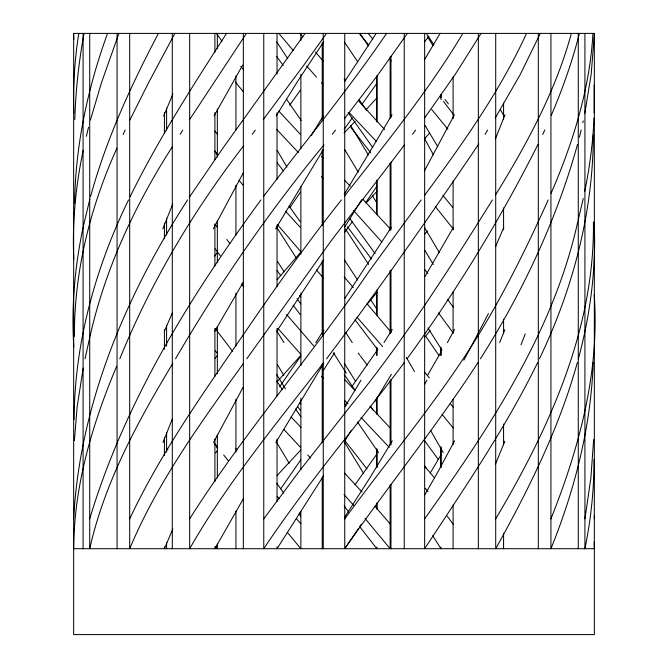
<?xml version="1.0" encoding="UTF-8"?>
<svg xmlns="http://www.w3.org/2000/svg" width="668" height="668" viewBox="0 0 668 668"><rect width="100%" height="100%" fill="white"/><g stroke="black" fill="none" stroke-linecap="round" stroke-linejoin="round"><path stroke-width="1" d="M376.827 509.049L376.827 502.937M376.827 467.291L376.827 448.954M376.835 414.327L376.835 398.028M376.835 355.251L376.844 347.101M376.844 315.53L376.844 290.062M376.852 214.695L376.852 180.068M376.861 122.01L376.869 76.177M440.855 467.291L440.863 446.917M440.88 355.251L440.888 347.101M440.947 99.607L440.947 94.514M344.746 518.143L344.738 518.652M74.09 419.487C74.54 343.277 95.265 268.152 128.557 199.924M593.334 134.861C593.159 212.424 572.843 289.11 539.435 358.825M74.373 336.447C74.223 271.433 90.172 207.163 116.95 148.129M74.591 203.581C75.4 145.474 87.717 87.909 107.531 33.4M593.418 221.91C594.779 328.865 549.205 428.764 495.706 518.852M74.841 119.547C75.584 90.648 78.891 61.848 83.993 33.4M594.194 112.825L594.169 85.087M593.652 439.594L590.879 478.029L584.918 518.852M593.217 362.524C590.963 426.56 574.881 489.494 550.933 548.712L550.933 33.4M74.398 440.638L77.154 406.703L83.199 368.076M594.002 117.952C592.942 142.626 589.694 167.192 584.742 191.382M73.655 518.852C79.717 404.274 125.91 295.323 187.574 199.924M592.959 33.4C589.786 88.911 573.069 142.693 551.016 193.419M78.799 33.4C74.616 59.636 72.929 86.272 73.806 112.825M584.801 113.418L591.147 74.532L594.453 33.4L73.547 33.4L73.831 39.587M83.241 150.166C75.651 186.03 72.086 222.828 73.806 259.485M83.183 227.011C74.841 266.348 71.175 306.779 73.831 346.942M85.036 358.825L89.771 337.39M582.83 122.72L583.222 120.908M83.4 225.993L89.871 199.114M583.247 198.505L578.137 220.281M581.16 129.984L579.381 137.241M86.331 136.33L88.552 127.262M89.996 336.447C105.218 268.569 135.07 204.867 172.494 146.492M577.728 221.91C553.279 332.539 489.26 427.946 424.656 518.852M579.406 33.4C572.309 61.473 562.631 88.852 551.225 115.455M577.494 144.497C556.444 220.365 522.51 292.417 480.409 358.825M578.354 358.825C590.303 314.544 596.34 268.503 594.194 222.619M90.439 119.998L101.453 82.732L118.904 33.4M90.531 196.668C106.095 139.62 130.945 85.587 158.433 33.4M577.344 362.524C559.266 428.13 528.639 489.452 495.706 548.712L495.706 33.4M89.721 518.852C124.557 402.604 189.612 297.218 260.921 199.924M571.365 33.4C555.626 91.224 526.743 144.313 495.456 195.048M162.85 228.79L172.753 203.94M162.959 442.517L172.402 418.828M505.016 114.704L495.397 138.894M550.933 518.852C579.206 447.952 599.814 371.851 594.211 294.872M504.816 329.708L499.656 342.676M504.824 441.272L495.414 464.218M163.643 116.115L172.87 94.046M116.683 366.231C92.293 424.038 74.039 485.511 73.655 548.712L594.345 548.712L594.186 541.798M503.781 227.437L495.598 246.592M164.336 331.428L172.235 313.083M119.797 358.825C150.834 282.322 193.294 210.938 243.736 145.674M172.828 528.956L164.428 548.712L164.428 546.741M548.169 199.924C527.194 246.742 504.423 292.876 477.511 336.597C437.816 400.549 389.001 458.123 344.738 518.852M540.337 33.4L520.23 74.532L495.289 117.91M544.779 129.984L542.692 134.518M123.071 134.518L125.166 129.984M526.534 33.4C499.873 91.499 462.59 143.787 424.798 195.048M129.893 119.998L148.555 82.732L174.882 33.4M129.692 518.852C162.14 449.906 206.963 387.949 249.782 325.266C279.032 282.556 309.251 240.488 341.423 199.924M537.957 144.497C500.315 219.338 456.369 291.106 407.046 358.825M537.656 362.524C505.785 427.904 464.427 488.016 424.656 548.712L424.656 33.4M130.135 196.668C157.949 139.829 192.426 86.606 226.519 33.4M213.509 442.517L243.06 387.348M454.424 114.704L424.397 170.933M454.566 440.788L438.459 470.89L424.739 494.93M213.334 228.79L243.252 172.945M214.077 115.931L242.684 65.097M454.524 329.341L447.368 342.676M453.347 227.437L425.115 276.318M424.79 383.991L426.894 380.209M214.662 331.428L243.286 282.205M440.721 352.495L427.428 375.625M243.586 498.328L214.904 548.712L214.904 546.741M441.306 454.374L430.25 472.961M275.859 442.517L323.704 363.3M424.389 59.92L440.095 33.4M392.308 440.788L370.055 477.545L344.738 517.107L344.746 518.034M392.041 114.704L344.204 194.363M172.853 363.267C137.875 421.399 104.717 481.987 89.721 548.712L89.721 33.4M481.06 33.4L455.133 74.532L424.631 117.91M276.176 115.931L297.619 81.304L323.588 42.009M175.517 358.825C219.238 283.675 268.728 212.023 323.947 144.864M351.318 430.234L344.429 441.64M311.238 135.637L323.471 115.539M275.634 228.79L323.437 149.407M462.857 33.4C428.372 90.973 386.029 143.219 344.621 195.858M344.964 406.745L361.004 380.209M360.553 201.435L361.563 199.765M360.044 202.27L344.68 227.145M323.588 475.75L277.028 548.712L277.028 546.741M383.991 342.676L392.283 329.341M492.441 199.924C448.812 269.78 404.491 339.469 352.504 403.505L299.206 471.282L263.76 518.852M391.231 227.437L344.83 298.412M487.657 130.16L485.068 134.243M189.662 518.852C244.037 432.831 311.238 355.952 368.594 271.985L421.199 199.924M180.193 134.243L182.79 130.16M344.638 81.605L376.176 33.4M276.669 331.428L323.604 259.927M315.714 342.676L323.863 330.084M189.62 119.547L246.425 33.4M478.021 362.524C436.404 426.56 388.233 485.987 344.738 548.712L344.738 33.4M478.747 144.046C429.541 216.683 379.274 288.693 326.535 358.825M189.161 197.486L222.553 148.638L305.134 33.4M279.658 386.764L300.759 356.027M358.524 528.388L344.738 548.712M359.651 526.685L361.346 524.13M376.877 186.23L365.563 202.838M276.944 226.719L278.047 225.083M289.753 207.798L300.491 192.05M386.563 33.4C348.212 89.829 304.591 142.359 263.376 196.668M407.396 33.4L378.18 74.532L344.463 118.729M280.627 488.934L300.825 459.809M351.744 386.764L377.069 350.391M376.643 454.374L355.05 484.684M326.552 33.4L302.938 66.324L263.259 119.547M289.611 105.218L300.441 90.147M344.145 129.358L352.186 118.019M361.822 104.467L376.794 83.508M246.759 358.825L330.785 241.282L404.532 144.864M352.253 221.801L344.579 232.431M243.561 363.267C201.118 422.118 157.924 481.436 129.692 548.712L129.692 33.4M415.579 130.16L412.532 134.243M252.245 134.243L255.301 130.16M404.299 362.524C357.739 424.806 306.854 483.882 263.76 548.712L263.76 33.4M215.171 358.332L217.275 355.526M214.687 256.011L217.3 252.546M428.948 36.247L424.514 41.934M323.688 362.524C276.978 423.053 227.679 482.104 189.662 548.712L189.662 33.4M335.511 130.16L332.305 134.243M424.673 234.259L427.403 230.852M215.539 452.912L217.351 450.666M430.15 330.535L425.007 336.839M277.053 279.775L300.425 252.546M377.002 292.467L366.807 304.483M429.691 132.94L424.656 138.76M300.767 355.526L276.869 382.038M376.902 97.937L366.223 109.544M277.103 475.491L300.851 449.915M366.573 202.563L377.053 191.24M355.201 121.275L344.07 132.94M389.294 523.72L390.137 523.804L374.965 506.369M321.558 156.479L323.663 158.658M344.588 180.268L350.299 186.188M348.02 403.956L344.596 400.399M321.475 176.678L323.379 178.657M360.971 417.416L389.319 447.435M301.076 427.453L291.098 416.974M321.533 376.36L323.496 378.43M362.916 199.365L390.63 229.291M298.412 152.571L276.56 129.3M376.618 141.674L349.03 112.483M300.625 134.61L278.798 111.063M370.022 406.478L390.413 428.205M354.123 389.661L344.329 379.265M344.696 473.228L362.073 492.024M300.633 447.435L283.791 429.399M307.681 454.975L310.495 457.998M353.614 210.595L381.737 241.874M285.562 211.272L300.208 227.279M384.618 129.483L358.958 101.402M300.851 354.265L277.871 328.431M321.55 82.715L322.811 84.11M316.54 77.146L306.595 65.948M344.037 494.57L353.606 505.334M314.127 346.383L286.572 314.469M382.655 346.617L356.962 317.175M277.512 224.749L301.377 252.329M277.253 496.549L279.224 498.812M323.429 61.364L315.48 52.087M296.3 518.493L300.876 523.804M344.187 276.961L353.263 287.524M365.029 518.46L390.137 548.712L390.137 484.976M316.415 269.88L323.646 278.347M243.252 185.278L238.969 180.243M424.806 466.439L434.375 477.737M235.595 448.42L236.873 449.915M293.152 50.442L278.857 33.4M367.124 303.815L391.072 332.23M389.419 58.918L391.189 61.022M442.082 414.427L453.171 427.904M243.336 91.733L235.32 82.022M372.869 39.095L368.143 33.4M424.731 372.31L429.365 377.871M287.357 532.404L300.876 548.712L300.876 511.546M435.319 206.571L453.463 229.224M431.745 109.544L447.919 129.3M359.209 33.4L368.845 45.265M442.959 195.407L452.628 207.297M299.857 33.4L302.829 37.007M425.407 488.433L427.929 491.498M217.701 134.61L214.745 130.945M243.636 69.873L240.822 66.332M232.656 351.31L215.296 328.681M228.498 461.02L223.671 454.975M214.929 151.118L216.666 153.298M425.065 269.947L427.846 273.454M450.232 403.472L453.205 407.229M344.872 440.663L367.058 469.036M355.017 319.805L377.796 349.848M297.627 406.703L300.508 410.377M215.296 350.792L217.467 353.564M370.673 152.721L350.909 127.371M241.499 283.992L243.703 286.814M214.779 443.669L217.71 447.435M443.443 101.402L453.129 114.019M283.457 170.966L277.178 162.817M229.926 243.569L226.753 239.453M359.877 526.893L376.869 548.712L376.869 547.059M347.444 226.811L371.483 259.009M214.996 224.064L217.434 227.279M367.25 365.062L360.503 356.111M293.118 305.109L300.258 314.553M299.122 514.068L300.683 516.13M358.265 353.121L359.943 355.368M438.525 312.95L453.48 333.34M348.646 511.964L344.179 505.926M424.222 440.195L438.308 459.5M447.234 516.139L453.447 524.647M344.17 79.091L345.389 80.753M447.71 299.556L453.372 307.363M375.09 253.598L349.807 218.519M220.29 255.827L215.205 248.838M283.199 65.506L276.677 56.463M300.099 221.576L289.069 206.078M348.178 112.742L372.761 147.595M297.051 298.679L300.876 303.998M283.783 493.159L276.803 483.265M359.234 99.933L365.104 108.249M222.035 41.332L216.482 33.4M215.697 546.382L217.342 548.712L217.342 544.044M280.785 275.767L277.003 270.406M344.17 374.548L355.209 390.371M344.379 403.196L346.024 405.551M365.638 109.009L366.699 110.521M357.522 422.034L378.539 452.628M301.118 120.39L286.522 99.181M426.276 33.4L433.732 44.472M359.877 33.4L368.486 46.042M426 336.597L438.876 355.368M300.892 416.799L295.506 408.941M344.412 42.009L357.772 61.882M299.782 295.473L300.759 296.943M282.497 389.653L276.761 381.01M276.769 42.009L287.758 58.675M357.614 279.992L344.396 259.927M370.289 299.147L377.061 309.418M368.619 264.478L345.531 229.074M427.979 327.913L441.982 350.199M296.166 257.798L276.769 227.437M345.581 332.297L352.286 342.676M284.209 271.843L277.479 261.422M299.414 512.991L300.516 514.711M427.603 36.899L433.081 45.691M432.73 535.711L440.964 548.712L440.955 547.059M344.296 363.3L355.51 381.319M277.095 331.562L284.009 342.676M363.584 473.387L344.162 441.631M425.124 125.576L437.832 146.826M424.481 227.537L439.394 252.579M350.658 125.576L368.369 154.959M289.236 463.383L276.677 442.466M344.563 149.407L358.282 172.102M277.479 364.795L283.8 375.299M372.393 195.582L376.401 202.27M167.067 448.42L167.96 449.915M424.848 250.341L433.298 264.478M370.656 406.261L372.928 410.052M300.041 402.47L300.951 403.99M286.931 167.067L277.095 150.242M430.735 430.676L443.185 452.628M500.315 109.544L503.814 115.706M424.739 465.888L426.134 468.385M424.314 138.151L433.449 154.959M215.171 444.145L217.367 448.337M215.113 151.085L217.225 155.293M594.178 515.913L594.345 518.852M594.036 459.634C594.094 489.535 590.929 519.428 584.918 548.712L584.918 33.4M594.345 33.4L594.345 634.6L73.655 634.6L73.655 33.4M578.279 33.4L578.279 548.712M538.308 33.4L538.308 548.712M503.572 103.006L503.572 119.63M503.572 207.94L503.572 229.759M503.572 319.112L503.572 333.658M503.572 424.038L503.572 444.821M503.572 533.131L503.572 548.712M478.338 33.4L478.338 548.712M453.096 77.037L453.096 118.595M453.096 180.928L453.096 229.759M453.096 292.1L453.096 332.614M453.096 399.105L453.096 444.821M453.096 505.075L453.096 548.712M440.964 94.697L440.964 97.812M440.964 348.195L440.964 355.468M440.964 446.9L440.964 467.675M404.24 33.4L404.24 548.712M390.972 56.254L390.972 117.551M390.972 162.232L390.972 229.759M390.972 270.281L390.972 332.614M390.972 379.366L390.972 444.821M390.972 484.3L390.972 548.712M390.137 56.897L390.137 118.203M390.137 163.151L390.137 230.585M390.137 270.431L390.137 333.775M390.137 380.768L390.137 445.139M376.869 75.993L376.869 120.674M376.869 180.928L376.869 214.177M376.869 291.056L376.869 314.954M376.869 348.195L376.869 355.468M376.869 398.07L376.869 413.651M376.869 448.98L376.869 467.675M376.869 504.039L376.869 508.198M323.262 33.4L323.262 548.712M322.235 42.752L322.235 120.674M322.235 149.757L322.235 225.6M322.235 260.929L322.235 334.693M322.235 363.784L322.235 442.742M322.235 477.027L322.235 548.712M300.876 33.4L300.876 40.548M300.876 74.265L300.876 148.847M300.876 186.648L300.876 254.082M300.876 292.91L300.876 365.446M300.876 398.136L300.876 469.654M277.028 33.4L277.028 74.056M277.028 112.625L277.028 179.341M277.028 225.216L277.028 286.722M277.028 328.414L277.028 396.182M277.028 438.918L277.028 501.468M243.344 33.4L243.344 548.712M235.938 75.993L235.938 130.018M235.938 185.086L235.938 234.952M235.938 293.135L235.938 346.124M235.938 399.105L235.938 452.094M235.938 511.312L235.938 548.712M217.342 33.4L217.342 48.722M217.342 109.001L217.342 157.03M217.342 220.365L217.342 262.257M217.342 326.619L217.342 373.621M217.342 434.918L217.342 477.829M214.904 33.4L214.904 52.162M214.904 112.625L214.904 159.535M214.904 224.172L214.904 265.872M214.904 328.414L214.904 376.368M214.904 438.918L214.904 481.661M172.294 33.4L172.294 548.712M166.599 108.208L166.599 130.018M166.599 218.327L166.599 234.952M166.599 325.341L166.599 346.124M166.599 432.355L166.599 452.094M166.599 542.483L166.599 548.712M164.428 112.625L164.428 133.475M164.428 223.129L164.428 238.768M164.428 329.458L164.428 349.264M164.428 437.874L164.428 455.601M117.067 33.4L117.067 548.712M83.082 33.4L83.082 548.712M445.038 99.557A431.77 71.543 48.5 0 1 448.353 103.841M406.269 357.347A597.81 346.4 51.2 0 1 414.494 371.592M333.474 352.838A597.81 212.132 56.9 0 1 346.266 373.228M276.602 374.364A597.81 57.097 59.1 0 1 285.453 388.893M323.846 369.813A597.81 212.132 -56.9 0 1 334.526 352.838M375.032 401.318A597.81 57.097 -59.1 0 1 391.398 374.364M488.45 313.476A597.81 103.532 -58.8 0 1 463.826 360.186M525.232 333.891A597.81 254.024 -55.6 0 1 521.007 344.847"/></g></svg>
